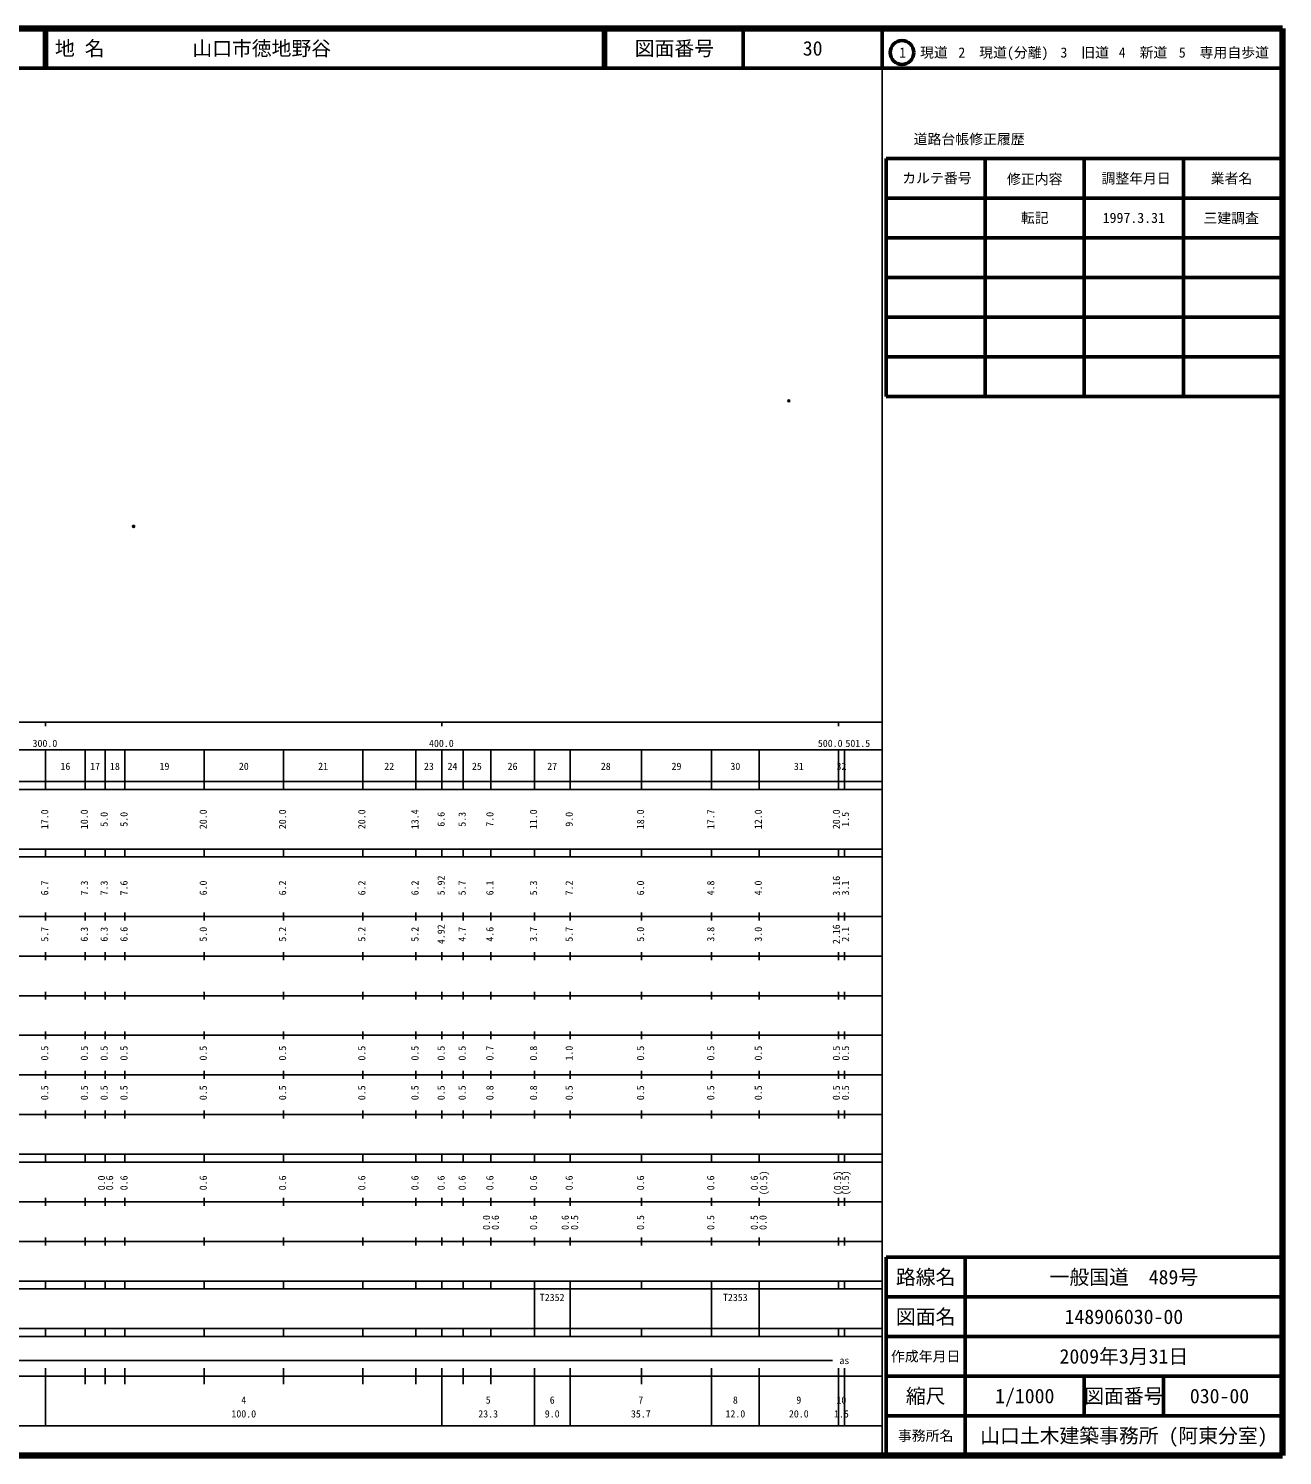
# Model space of a CAD drawing. Units: millimetres on the paper. Extents: x 40 to 680, y 20 to 380.
# Drawn here: x 363.7 to 680, y 20 to 380 of the extents above; entities that cross this region are included whole.
import ezdxf
from ezdxf.enums import TextEntityAlignment as Align

# ---------------------------------------------------------------- set-up
doc = ezdxf.new("R2010")
doc.units = ezdxf.units.MM
doc.header["$PDMODE"] = 32
doc.header["$PDSIZE"] = 0.5
doc.layers.add('M-OTRS', color=6, linetype='Continuous')
doc.layers.add('M-TTL-TXT', color=7, linetype='Continuous')
for name, color, linetype, lineweight in [('M-TTL', 2, 'Continuous', 140), ('M-TTL-BAND', 7, 'Continuous', 25), ('M-TTL-FRAM', 2, 'Continuous', 50), ('M-TTL-LINE', 7, 'Continuous', 50)]:
    doc.layers.add(name, color=color, linetype=linetype, lineweight=lineweight)
doc.styles.add('ＭＳ ゴシック', font='')
doc.styles.get('ＭＳ ゴシック').set_extended_font_data('MS Gothic')

msp = doc.modelspace()

# ---------------------------------------------------------------- linework, layer by layer
at = {"layer": 'M-OTRS'}
for p in [(555.475, 286.073), (390.22, 254.404)]:
    msp.add_point(p, dxfattribs=at)
at = {"layer": 'M-TTL'}
for p, q in [((680, 380), (40, 380)), ((680, 20), (680, 380)), ((40, 20), (680, 20))]:
    msp.add_line(p, q, dxfattribs=at)
at = {"layer": 'M-TTL-BAND'}
for p, q in [((579, 20), (579, 370)), ((40, 205), (579, 205)), ((368, 205), (368, 204)), ((468, 205), (468, 204)), ((568, 205), (568, 204)), ((68, 198), (579, 198)), ((368, 188), (368, 198)), ((378, 188), (378, 198)), ((383, 188), (383, 198)), ((388, 188), (388, 198)), ((408, 188), (408, 198)), ((428, 188), (428, 198)), ((448, 188), (448, 198)), ((461.4, 188), (461.4, 198)), ((468, 188), (468, 198)), ((473.3, 188), (473.3, 198)), ((480.3, 188), (480.3, 198)), ((491.3, 188), (491.3, 198)), ((500.3, 188), (500.3, 198)), ((518.3, 188), (518.3, 198)), ((536, 188), (536, 198)), ((548, 188), (548, 198)), ((568, 188), (568, 198)), ((569.5, 188), (569.5, 198)), ((40, 190), (579, 190)), ((40, 188), (579, 188)), ((40, 173), (579, 173)), ((368, 171), (368, 173)), ((378, 171), (378, 173)), ((383, 171), (383, 173)), ((388, 171), (388, 173)), ((408, 171), (408, 173)), ((428, 171), (428, 173)), ((448, 171), (448, 173)), ((461.4, 171), (461.4, 173)), ((468, 171), (468, 173)), ((473.3, 171), (473.3, 173)), ((480.3, 171), (480.3, 173)), ((491.3, 171), (491.3, 173)), ((500.3, 171), (500.3, 173)), ((518.3, 171), (518.3, 173)), ((536, 171), (536, 173)), ((548, 171), (548, 173)), ((568, 171), (568, 173)), ((569.5, 171), (569.5, 173)), ((40, 171), (579, 171)), ((40, 156), (579, 156)), ((368, 155), (368, 157)), ((378, 155), (378, 157)), ((383, 155), (383, 157)), ((388, 155), (388, 157)), ((408, 155), (408, 157)), ((428, 155), (428, 157)), ((448, 155), (448, 157)), ((461.4, 155), (461.4, 157)), ((468, 155), (468, 157)), ((473.3, 155), (473.3, 157)), ((480.3, 155), (480.3, 157)), ((491.3, 155), (491.3, 157)), ((500.3, 155), (500.3, 157)), ((518.3, 155), (518.3, 157)), ((536, 155), (536, 157)), ((548, 155), (548, 157)), ((568, 155), (568, 157)), ((569.5, 155), (569.5, 157)), ((46, 146), (579, 146)), ((368, 145), (368, 147)), ((378, 145), (378, 147)), ((383, 145), (383, 147)), ((388, 145), (388, 147)), ((408, 145), (408, 147)), ((428, 145), (428, 147)), ((448, 145), (448, 147)), ((461.4, 145), (461.4, 147)), ((468, 145), (468, 147)), ((473.3, 145), (473.3, 147)), ((480.3, 145), (480.3, 147)), ((491.3, 145), (491.3, 147)), ((500.3, 145), (500.3, 147)), ((518.3, 145), (518.3, 147)), ((536, 145), (536, 147)), ((548, 145), (548, 147)), ((568, 145), (568, 147)), ((569.5, 145), (569.5, 147)), ((368, 135), (368, 137)), ((378, 135), (378, 137)), ((383, 135), (383, 137)), ((388, 135), (388, 137)), ((408, 135), (408, 137)), ((428, 135), (428, 137)), ((448, 135), (448, 137)), ((461.4, 135), (461.4, 137)), ((468, 135), (468, 137)), ((473.3, 135), (473.3, 137)), ((480.3, 135), (480.3, 137)), ((491.3, 135), (491.3, 137)), ((500.3, 135), (500.3, 137)), ((518.3, 135), (518.3, 137)), ((536, 135), (536, 137)), ((548, 135), (548, 137)), ((568, 135), (568, 137)), ((569.5, 135), (569.5, 137)), ((52, 136), (579, 136)), ((46, 126), (579, 126)), ((368, 125), (368, 127)), ((378, 125), (378, 127)), ((383, 125), (383, 127)), ((388, 125), (388, 127)), ((408, 125), (408, 127)), ((428, 125), (428, 127)), ((448, 125), (448, 127)), ((461.4, 125), (461.4, 127)), ((468, 125), (468, 127)), ((473.3, 125), (473.3, 127)), ((480.3, 125), (480.3, 127)), ((491.3, 125), (491.3, 127)), ((500.3, 125), (500.3, 127)), ((518.3, 125), (518.3, 127)), ((536, 125), (536, 127)), ((548, 125), (548, 127)), ((568, 125), (568, 127)), ((569.5, 125), (569.5, 127)), ((52, 116), (579, 116)), ((368, 115), (368, 117)), ((378, 115), (378, 117)), ((383, 115), (383, 117)), ((388, 115), (388, 117)), ((408, 115), (408, 117)), ((428, 115), (428, 117)), ((448, 115), (448, 117)), ((461.4, 115), (461.4, 117)), ((468, 115), (468, 117)), ((473.3, 115), (473.3, 117)), ((480.3, 115), (480.3, 117)), ((491.3, 115), (491.3, 117)), ((500.3, 115), (500.3, 117)), ((518.3, 115), (518.3, 117)), ((536, 115), (536, 117)), ((548, 115), (548, 117)), ((568, 115), (568, 117)), ((569.5, 115), (569.5, 117)), ((46, 106), (579, 106)), ((368, 105), (368, 107)), ((378, 105), (378, 107)), ((383, 105), (383, 107)), ((388, 105), (388, 107)), ((408, 105), (408, 107)), ((428, 105), (428, 107)), ((448, 105), (448, 107)), ((461.4, 105), (461.4, 107)), ((468, 105), (468, 107)), ((473.3, 105), (473.3, 107)), ((480.3, 105), (480.3, 107)), ((491.3, 105), (491.3, 107)), ((500.3, 105), (500.3, 107)), ((518.3, 105), (518.3, 107)), ((536, 105), (536, 107)), ((548, 105), (548, 107)), ((568, 105), (568, 107)), ((569.5, 105), (569.5, 107)), ((40, 96), (579, 96)), ((40, 94), (579, 94)), ((368, 94), (368, 96)), ((378, 94), (378, 96)), ((383, 94), (383, 96)), ((388, 94), (388, 96)), ((408, 94), (408, 96)), ((428, 94), (428, 96)), ((448, 94), (448, 96)), ((461.4, 94), (461.4, 96)), ((468, 94), (468, 96)), ((473.3, 94), (473.3, 96)), ((480.3, 94), (480.3, 96)), ((491.3, 94), (491.3, 96)), ((500.3, 94), (500.3, 96)), ((518.3, 94), (518.3, 96)), ((536, 94), (536, 96)), ((548, 94), (548, 96)), ((568, 94), (568, 96)), ((569.5, 94), (569.5, 96)), ((49, 84), (579, 84)), ((368, 83), (368, 85)), ((378, 83), (378, 85)), ((383, 83), (383, 85)), ((388, 83), (388, 85)), ((408, 83), (408, 85)), ((428, 83), (428, 85)), ((448, 83), (448, 85)), ((461.4, 83), (461.4, 85)), ((468, 83), (468, 85)), ((473.3, 83), (473.3, 85)), ((480.3, 83), (480.3, 85)), ((491.3, 83), (491.3, 85)), ((500.3, 83), (500.3, 85)), ((518.3, 83), (518.3, 85)), ((536, 83), (536, 85)), ((548, 83), (548, 85)), ((568, 83), (568, 85)), ((569.5, 83), (569.5, 85)), ((40, 74), (579, 74)), ((368, 73), (368, 75)), ((378, 73), (378, 75)), ((383, 73), (383, 75)), ((388, 73), (388, 75)), ((408, 73), (408, 75)), ((428, 73), (428, 75)), ((448, 73), (448, 75)), ((461.4, 73), (461.4, 75)), ((468, 73), (468, 75)), ((473.3, 73), (473.3, 75)), ((480.3, 73), (480.3, 75)), ((491.3, 73), (491.3, 75)), ((500.3, 73), (500.3, 75)), ((518.3, 73), (518.3, 75)), ((536, 73), (536, 75)), ((548, 73), (548, 75)), ((568, 73), (568, 75)), ((569.5, 73), (569.5, 75)), ((40, 64), (579, 64)), ((40, 62), (579, 62)), ((368, 62), (368, 64)), ((378, 62), (378, 64)), ((383, 62), (383, 64)), ((388, 62), (388, 64)), ((408, 62), (408, 64)), ((428, 62), (428, 64)), ((448, 62), (448, 64)), ((461.4, 62), (461.4, 64)), ((468, 62), (468, 64)), ((473.3, 62), (473.3, 64)), ((480.3, 62), (480.3, 64)), ((491.3, 62), (491.3, 64)), ((491.3, 52), (491.3, 62)), ((500.3, 62), (500.3, 64)), ((500.3, 52), (500.3, 62)), ((518.3, 62), (518.3, 64)), ((536, 62), (536, 64)), ((536, 52), (536, 62)), ((548, 62), (548, 64)), ((548, 52), (548, 62)), ((568, 62), (568, 64)), ((569.5, 62), (569.5, 64)), ((40, 52), (579, 52)), ((368, 50), (368, 52)), ((378, 50), (378, 52)), ((383, 50), (383, 52)), ((388, 50), (388, 52)), ((408, 50), (408, 52)), ((428, 50), (428, 52)), ((448, 50), (448, 52)), ((461.4, 50), (461.4, 52)), ((468, 50), (468, 52)), ((473.3, 50), (473.3, 52)), ((480.3, 50), (480.3, 52)), ((491.3, 50), (491.3, 52)), ((500.3, 50), (500.3, 52)), ((518.3, 50), (518.3, 52)), ((536, 50), (536, 52)), ((548, 50), (548, 52)), ((568, 50), (568, 52)), ((569.5, 50), (569.5, 52)), ((40, 50), (579, 50)), ((71, 44), (566.5, 44)), ((40, 40), (579, 40)), ((368, 27.5), (368, 42)), ((378, 38), (378, 42)), ((383, 38), (383, 42)), ((388, 38), (388, 42)), ((408, 38), (408, 42)), ((428, 38), (428, 42)), ((448, 38), (448, 42)), ((461.4, 38), (461.4, 42)), ((468, 27.5), (468, 42)), ((473.3, 38), (473.3, 42)), ((480.3, 38), (480.3, 42)), ((491.3, 27.5), (491.3, 42)), ((500.3, 27.5), (500.3, 42)), ((518.3, 38), (518.3, 42)), ((536, 27.5), (536, 42)), ((548, 27.5), (548, 42)), ((568, 27.5), (568, 42)), ((569.5, 27.5), (569.5, 42)), ((68, 27.5), (579, 27.5))]:
    msp.add_line(p, q, dxfattribs=at)
at = {"layer": 'M-TTL-FRAM'}
for p, q in [((580, 347.197), (580, 287.197)), ((580, 347.197), (680, 347.197)), ((580, 287.197), (680, 287.197)), ((680, 70), (580, 70)), ((580, 70), (580, 20))]:
    msp.add_line(p, q, dxfattribs=at)
at = {"layer": 'M-TTL-LINE'}
for p, q in [((367.75, 380), (367.75, 370)), ((368.25, 380), (368.25, 370)), ((508.747, 380), (508.747, 370)), ((509.247, 380), (509.247, 370)), ((543.997, 380), (543.997, 370)), ((579, 380), (579, 370)), ((40, 370), (680, 370)), ((605, 347.197), (605, 287.197)), ((630, 347.197), (630, 287.197)), ((655, 347.197), (655, 287.197)), ((580, 337.197), (680, 337.197)), ((580, 327.197), (680, 327.197)), ((580, 317.197), (680, 317.197)), ((580, 307.197), (680, 307.197)), ((580, 297.197), (680, 297.197)), ((600, 70), (600, 20)), ((680, 60), (580, 60)), ((680, 50), (580, 50)), ((680, 40), (580, 40)), ((630, 40), (630, 30)), ((650, 40), (650, 30)), ((680, 30), (580, 30))]:
    msp.add_line(p, q, dxfattribs=at)
msp.add_circle((584.031, 373.958), 3, dxfattribs=at)

# ---------------------------------------------------------------- texts
at = {"layer": 'M-TTL-BAND', "style": 'ＭＳ ゴシック'}
for s, p in [('300.0', (367.844, 198.195)), ('400.0', (467.844, 198.195)), ('500.0', (565.923, 198.195)), ('501.5', (572.883, 198.195)), ('16', (373, 192.405)), ('17', (380.5, 192.405)), ('18', (385.5, 192.405)), ('19', (398, 192.405)), ('20', (418, 192.405)), ('21', (438, 192.405)), ('22', (454.7, 192.405)), ('23', (464.7, 192.405)), ('24', (470.65, 192.405)), ('25', (476.8, 192.405)), ('26', (485.8, 192.405)), ('27', (495.8, 192.405)), ('28', (509.3, 192.405)), ('29', (527.15, 192.405)), ('30', (542, 192.405)), ('31', (558, 192.405)), ('32', (568.75, 192.405)), ('as', (569.5, 42.5)), ('4', (418, 32.523)), ('5', (479.65, 32.523)), ('6', (495.8, 32.523)), ('7', (518.15, 32.523)), ('8', (542, 32.523)), ('9', (558, 32.523)), ('10', (568.75, 32.523)), ('100.0', (418, 29.033)), ('23.3', (479.65, 29.033)), ('9.0', (495.8, 29.033)), ('35.7', (518.15, 29.033)), ('12.0', (542, 29.033)), ('20.0', (558, 29.033)), ('1.5', (568.75, 29.033))]:
    msp.add_text(s, height=1.833, dxfattribs=at).set_placement(p, align=Align.BOTTOM_CENTER)
for s, p in [('17.0', (369.232, 180.5)), ('10.0', (379.232, 180.5)), ('5.0', (384.232, 180.5)), ('5.0', (389.232, 180.5)), ('20.0', (409.232, 180.5)), ('20.0', (429.232, 180.5)), ('20.0', (449.232, 180.5)), ('13.4', (462.632, 180.5)), ('6.6', (469.232, 180.5)), ('5.3', (474.532, 180.5)), ('7.0', (481.532, 180.5)), ('11.0', (492.532, 180.5)), ('9.0', (501.532, 180.5)), ('18.0', (519.532, 180.5)), ('17.7', (537.232, 180.5)), ('12.0', (549.232, 180.5)), ('20.0', (568.93, 180.5)), ('1.5', (571.215, 180.5)), ('5.92', (469.232, 163.812)), ('3.16', (568.93, 163.731)), ('6.7', (369.232, 163.174)), ('7.3', (379.232, 163.174)), ('7.3', (384.232, 163.174)), ('7.6', (389.232, 163.174)), ('6.0', (409.232, 163.174)), ('6.2', (429.232, 163.174)), ('6.2', (449.232, 163.174)), ('6.2', (462.632, 163.174)), ('5.7', (474.532, 163.174)), ('6.1', (481.532, 163.174)), ('5.3', (492.532, 163.174)), ('7.2', (501.532, 163.174)), ('6.0', (519.532, 163.174)), ('4.8', (537.232, 163.174)), ('4.0', (549.232, 163.174)), ('3.1', (571.215, 163.174)), ('5.7', (369.232, 151.5)), ('6.3', (379.232, 151.5)), ('6.3', (384.232, 151.5)), ('6.6', (389.232, 151.5)), ('5.0', (409.232, 151.5)), ('5.2', (429.232, 151.5)), ('5.2', (449.232, 151.5)), ('5.2', (462.632, 151.5)), ('4.92', (469.232, 151.5)), ('4.7', (474.532, 151.5)), ('4.6', (481.532, 151.5)), ('3.7', (492.532, 151.5)), ('5.7', (501.532, 151.5)), ('5.0', (519.532, 151.5)), ('3.8', (537.232, 151.5)), ('3.0', (549.232, 151.5)), ('2.16', (568.93, 151.5)), ('2.1', (571.215, 151.5)), ('0.5', (369.232, 121.5)), ('0.5', (379.232, 121.5)), ('0.5', (384.232, 121.5)), ('0.5', (389.232, 121.5)), ('0.5', (409.232, 121.5)), ('0.5', (429.232, 121.5)), ('0.5', (449.232, 121.5)), ('0.5', (462.632, 121.5)), ('0.5', (469.232, 121.5)), ('0.5', (474.532, 121.5)), ('0.7', (481.532, 121.5)), ('0.8', (492.532, 121.5)), ('1.0', (501.532, 121.5)), ('0.5', (519.532, 121.5)), ('0.5', (537.232, 121.5)), ('0.5', (549.232, 121.5)), ('0.5', (568.93, 121.5)), ('0.5', (571.215, 121.5)), ('0.5', (369.232, 111.5)), ('0.5', (379.232, 111.5)), ('0.5', (384.232, 111.5)), ('0.5', (389.232, 111.5)), ('0.5', (409.232, 111.5)), ('0.5', (429.232, 111.5)), ('0.5', (449.232, 111.5)), ('0.5', (462.632, 111.5)), ('0.5', (469.232, 111.5)), ('0.5', (474.532, 111.5)), ('0.8', (481.532, 111.5)), ('0.8', (492.532, 111.5)), ('0.5', (501.532, 111.5)), ('0.5', (519.532, 111.5)), ('0.5', (537.232, 111.5)), ('0.5', (549.232, 111.5)), ('0.5', (568.93, 111.5)), ('0.5', (571.215, 111.5)), ('0.0', (383.556, 88.764)), ('0.6', (385.602, 88.764)), ('0.6', (389.232, 88.764)), ('0.6', (409.232, 88.764)), ('0.6', (429.232, 88.764)), ('0.6', (449.232, 88.764)), ('0.6', (462.632, 88.764)), ('0.6', (469.232, 88.764)), ('0.6', (474.532, 88.764)), ('0.6', (481.532, 88.764)), ('0.6', (492.532, 88.764)), ('0.6', (501.532, 88.764)), ('0.6', (519.532, 88.764)), ('0.6', (537.232, 88.764)), ('0.6', (548.232, 88.764)), ('(0.5)', (550.602, 88.764)), ('(0.5)', (569.232, 88.764)), ('(0.5)', (571.215, 88.764)), ('0.0', (480.674, 78.764)), ('0.6', (482.902, 78.764)), ('0.6', (492.532, 78.764)), ('0.6', (500.532, 78.764)), ('0.5', (502.902, 78.764)), ('0.5', (519.532, 78.764)), ('0.5', (537.232, 78.764)), ('0.5', (548.232, 78.764)), ('0.0', (550.422, 78.764))]:
    msp.add_text(s, height=1.833, rotation=90, dxfattribs=at).set_placement(p, align=Align.BOTTOM_CENTER)
for s, p in [('T2352', (492.675, 58.405)), ('T2353', (538.875, 58.405))]:
    msp.add_text(s, height=1.833, dxfattribs=at).set_placement(p, align=Align.BOTTOM_LEFT)
at = {"layer": 'M-TTL-TXT', "style": 'ＭＳ ゴシック'}
for s, p in [('地 名', (370.38, 375)), ('山口市徳地野谷', (405.024, 375))]:
    msp.add_text(s, height=3.666, dxfattribs=at).set_placement(p, align=Align.MIDDLE_LEFT)
for s, height, p in [('図面番号', 3.666, (526.622, 375)), ('30', 3.666, (561.497, 375)), ('1\u3000現道', 2.566, (589.448, 373.958)), ('2\u3000現道(分離)', 2.566, (609.619, 373.958)), ('3\u3000旧道', 2.566, (630.121, 373.958)), ('4\u3000新道', 2.566, (644.824, 373.958)), ('5\u3000専用自歩道', 2.566, (665.228, 373.958)), ('道路台帳修正履歴', 2.566, (600.968, 352.113)), ('カルテ番号', 2.566, (592.839, 342.277)), ('修正内容', 2.566, (617.509, 342.023)), ('調整年月日', 2.566, (643.089, 342.197)), ('業者名', 2.566, (667.134, 342.197)), ('転記', 2.566, (617.5, 332.245)), ('1997.3.31', 2.566, (642.5, 332.245)), ('三建調査', 2.566, (667.077, 332.189)), ('路線名', 3.666, (590, 65)), ('路線名', 3.666, (590, 65)), ('一般国道\u3000489号', 3.666, (640, 65)), ('図面名', 3.666, (590, 55)), ('図面名', 3.666, (590, 55)), ('148906030-00', 3.666, (640, 55)), ('2009年3月31日', 3.666, (640, 45)), ('作成年月日', 2.566, (590, 45)), ('作成年月日', 2.566, (590, 45)), ('縮尺', 3.666, (590, 35)), ('縮尺', 3.666, (590, 35)), ('1/1000', 3.666, (615, 35)), ('図面番号', 3.666, (640, 35)), ('図面番号', 3.666, (640, 35)), ('030-00', 3.666, (664.125, 35)), ('事務所名', 2.566, (590, 25)), ('事務所名', 2.566, (590, 25)), ('山口土木建築事務所 (阿東分室)', 3.666, (640, 25))]:
    msp.add_text(s, height=height, dxfattribs=at).set_placement(p, align=Align.MIDDLE_CENTER)

doc.saveas('drawing.dxf')
